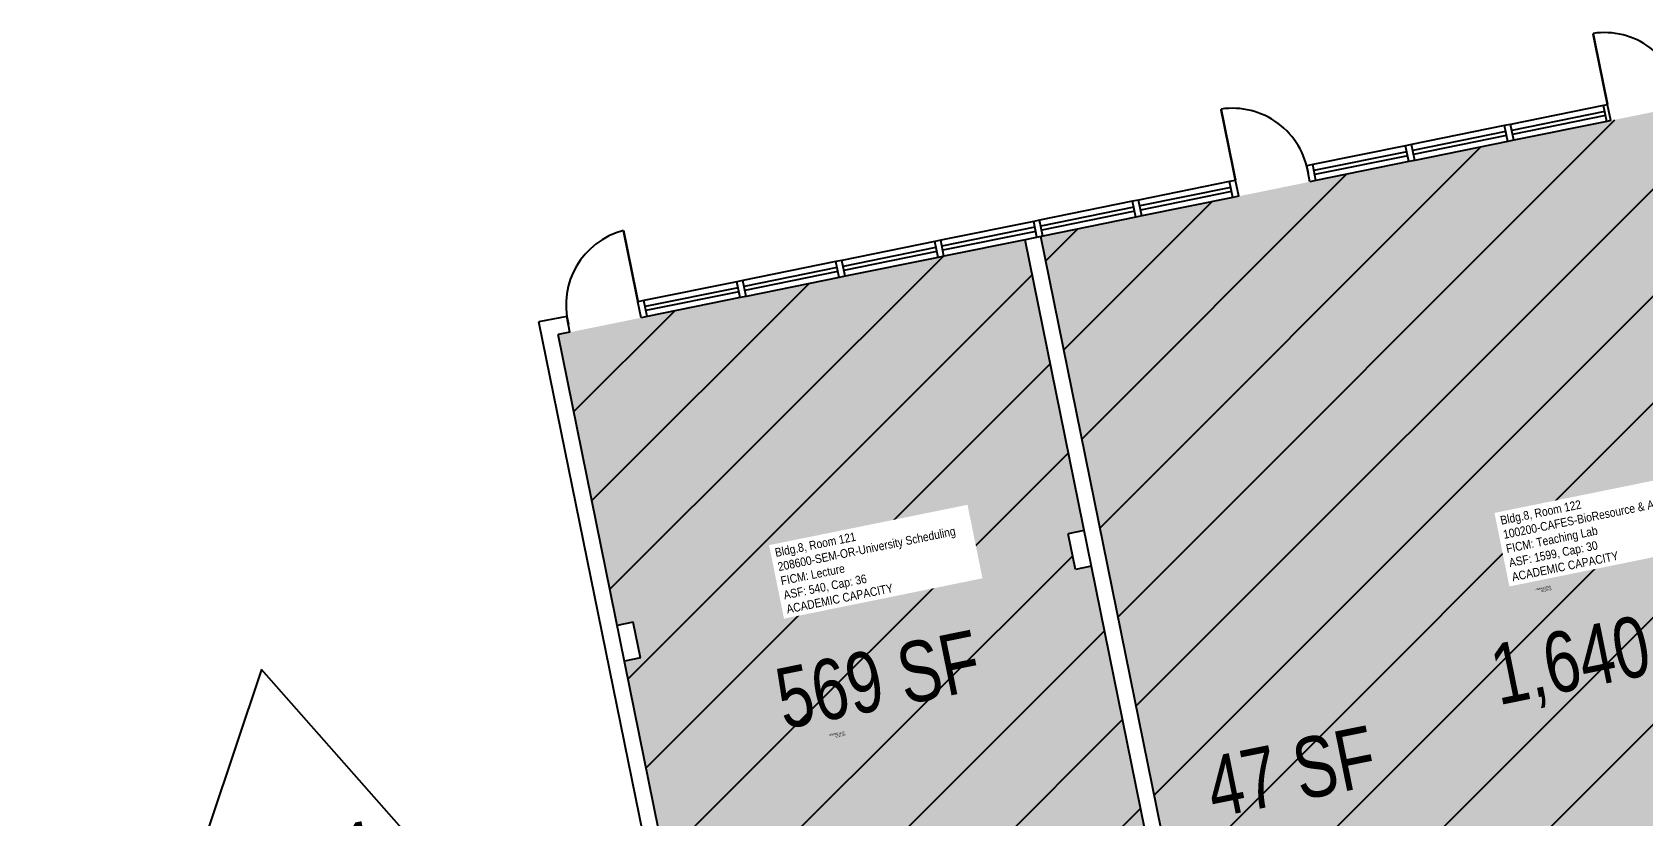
# Model space of a CAD drawing. Header units: inches. Extents: x 69208664 to 69211782, y 27684796 to 27686264.
# Drawn here: x 69210203 to 69211001, y 27685745 to 27686132 of the extents above; entities that cross this region are included whole.
import ezdxf
from ezdxf.enums import TextEntityAlignment as Align

# ---------------------------------------------------------------- set-up
doc = ezdxf.new("R2010")
doc.units = ezdxf.units.IN
doc.header["$MEASUREMENT"] = 0
doc.layers.get('0').update_dxf_attribs({"linetype": 'CONTINUOUS'})
for name, color, linetype in [('A-DOOR', 2, 'CONTINUOUS'), ('A-GLAZ', 1, 'CONTINUOUS'), ('A-IDEN-RNUM', 7, 'CONTINUOUS'), ('A-IDEN-SNUM', 4, 'CONTINUOUS'), ('A-IDEN-VNUM', 4, 'CONTINUOUS'), ('A-WALL', 5, 'CONTINUOUS'), ('AREA-TEXT', 3, 'CONTINUOUS'), ('Rooms-Capacity', 4, 'CONTINUOUS'), ('Rooms-Category-Color', 7, 'CONTINUOUS'), ('Rooms-College-Color', 7, 'CONTINUOUS'), ('Rooms-Department-Color', 7, 'CONTINUOUS'), ('Rooms-Division-Color', 7, 'CONTINUOUS'), ('Rooms-Information', 7, 'CONTINUOUS')]:
    doc.layers.add(name, color=color, linetype=linetype)
doc.layers.add('A-REV', color=1, linetype='CONTINUOUS', true_color=0xff0000)
doc.styles.add('Arial', font='arial.ttf')
doc.styles.add('CP_AREA', font='arial.ttf', dxfattribs={"height": 15})
doc.styles.add('CP_ROOMSNUMBER', font='arial.ttf', dxfattribs={"height": 1})
doc.styles.add('CP_ROOMVNUMBER', font='arial.ttf', dxfattribs={"width": 0.85, "height": 0.075})
pattern_1 = [(45, (0, 0), (-26.516504294, 26.516504294), [])]

# ---------------------------------------------------------------- blocks, each defined once
blk = doc.blocks.new('Space Revision')
at = {"layer": 'A-REV', "transparency": 16777216}
blk.add_lwpolyline([(0, 2.538), (-1.465, 0), (1.465, 0)], close=True, dxfattribs=at)
at = {"layer": 'A-REV', "transparency": 16777216, "insert": (0, -0.274), "char_height": 0.75, "attachment_point": 2, "line_spacing_factor": 0.65, "style": 'Arial'}
blk.add_mtext_dynamic_manual_height_columns('SPACE\\PSURVEY', width=1.2391, gutter_width=0.0182, heights=[0], dxfattribs=at)
at = {"layer": 'A-REV', "transparency": 16777216, "style": 'Arial', "width": 0.65}
blk.add_attdef('YEAR', text='', height=0.75, dxfattribs=at).set_placement((0, 0.646), align=Align.MIDDLE_CENTER)
at = {"layer": 'A-REV', "style": 'Arial', "flags": 1}
blk.add_attdef('UPDATES', text='', height=0.75, dxfattribs=at).set_placement((1.499, 1.084), align=Align.TOP_LEFT)

msp = doc.modelspace()

# ---------------------------------------------------------------- hatches: boundary and pattern name
at = {"layer": 'Rooms-Capacity'}
h = msp.add_hatch(dxfattribs=at)
h.set_pattern_fill('ANSI31', color=256, scale=300, style=0)
h.set_pattern_definition(pattern_1)
h.paths.add_polyline_path([(69211268.37, 27685640.17), (69211169.57, 27686126.19), (69211121.55, 27686116.43), (69211118.61, 27686115.83), (69211072.55, 27686106.47), (69211069.61, 27686105.87), (69211023.55, 27686096.51), (69210983.34, 27686088.33), (69210937.28, 27686078.97), (69210934.34, 27686078.37), (69210888.28, 27686069.01), (69210885.34, 27686068.41), (69210839.28, 27686059.04), (69210801.06, 27686051.27), (69210798.12, 27686050.68), (69210753.06, 27686041.52), (69210750.12, 27686040.92), (69210704.06, 27686031.55), (69210703.06, 27686031.35), (69210801.86, 27685545.33)])
h = msp.add_hatch(dxfattribs=at)
h.set_pattern_fill('ANSI31', color=256, scale=300, style=0)
h.set_pattern_definition(pattern_1)
h.paths.add_polyline_path([(69210764.94, 27685686.85), (69210762.75, 27685697.63), (69210754.87, 27685696.03), (69210751.28, 27685713.67), (69210759.16, 27685715.27), (69210728.08, 27685868.14), (69210720.2, 27685866.54), (69210716.62, 27685884.18), (69210724.5, 27685885.78), (69210695.23, 27686029.76), (69210655.06, 27686021.59), (69210652.12, 27686020.99), (69210606.05, 27686011.63), (69210603.11, 27686011.03), (69210557.05, 27686001.67), (69210554.11, 27686001.07), (69210508.05, 27685991.71), (69210505.11, 27685991.11), (69210463.95, 27685982.74), (69210493.22, 27685838.77), (69210501.1, 27685840.37), (69210504.69, 27685822.73), (69210496.81, 27685821.13), (69210527.89, 27685668.25), (69210535.77, 27685669.86), (69210539.35, 27685652.22), (69210531.47, 27685650.61), (69210533.66, 27685639.84)])
at = {"layer": 'Rooms-Category-Color', "true_color": 0xe3f498}
msp.add_hatch(color=61, dxfattribs=at).paths.add_polyline_path([(69211268.37, 27685640.17), (69211169.57, 27686126.19), (69211121.55, 27686116.43), (69211118.61, 27686115.83), (69211072.55, 27686106.47), (69211069.61, 27686105.87), (69211023.55, 27686096.51), (69210983.34, 27686088.33), (69210937.28, 27686078.97), (69210934.34, 27686078.37), (69210888.28, 27686069.01), (69210885.34, 27686068.41), (69210839.28, 27686059.04), (69210801.06, 27686051.27), (69210798.12, 27686050.68), (69210753.06, 27686041.52), (69210750.12, 27686040.92), (69210704.06, 27686031.55), (69210703.06, 27686031.35), (69210801.86, 27685545.33)])
at = {"layer": 'Rooms-Category-Color', "true_color": 0xffff64}
msp.add_hatch(color=51, dxfattribs=at).paths.add_polyline_path([(69210764.94, 27685686.85), (69210762.75, 27685697.63), (69210754.87, 27685696.03), (69210751.28, 27685713.67), (69210759.16, 27685715.27), (69210728.08, 27685868.14), (69210720.2, 27685866.54), (69210716.62, 27685884.18), (69210724.5, 27685885.78), (69210695.23, 27686029.76), (69210655.06, 27686021.59), (69210652.12, 27686020.99), (69210606.05, 27686011.63), (69210603.11, 27686011.03), (69210557.05, 27686001.67), (69210554.11, 27686001.07), (69210508.05, 27685991.71), (69210505.11, 27685991.11), (69210463.95, 27685982.74), (69210493.22, 27685838.77), (69210501.1, 27685840.37), (69210504.69, 27685822.73), (69210496.81, 27685821.13), (69210527.89, 27685668.25), (69210535.77, 27685669.86), (69210539.35, 27685652.22), (69210531.47, 27685650.61), (69210533.66, 27685639.84)])
at = {"layer": 'Rooms-College-Color', "true_color": 0xe3c5e1}
msp.add_hatch(color=254, dxfattribs=at).paths.add_polyline_path([(69211268.37, 27685640.17), (69211169.57, 27686126.19), (69211121.55, 27686116.43), (69211118.61, 27686115.83), (69211072.55, 27686106.47), (69211069.61, 27686105.87), (69211023.55, 27686096.51), (69210983.34, 27686088.33), (69210937.28, 27686078.97), (69210934.34, 27686078.37), (69210888.28, 27686069.01), (69210885.34, 27686068.41), (69210839.28, 27686059.04), (69210801.06, 27686051.27), (69210798.12, 27686050.68), (69210753.06, 27686041.52), (69210750.12, 27686040.92), (69210704.06, 27686031.55), (69210703.06, 27686031.35), (69210801.86, 27685545.33)])
at = {"layer": 'Rooms-College-Color', "true_color": 0xffff64}
msp.add_hatch(color=51, dxfattribs=at).paths.add_polyline_path([(69210764.94, 27685686.85), (69210762.75, 27685697.63), (69210754.87, 27685696.03), (69210751.28, 27685713.67), (69210759.16, 27685715.27), (69210728.08, 27685868.14), (69210720.2, 27685866.54), (69210716.62, 27685884.18), (69210724.5, 27685885.78), (69210695.23, 27686029.76), (69210655.06, 27686021.59), (69210652.12, 27686020.99), (69210606.05, 27686011.63), (69210603.11, 27686011.03), (69210557.05, 27686001.67), (69210554.11, 27686001.07), (69210508.05, 27685991.71), (69210505.11, 27685991.11), (69210463.95, 27685982.74), (69210493.22, 27685838.77), (69210501.1, 27685840.37), (69210504.69, 27685822.73), (69210496.81, 27685821.13), (69210527.89, 27685668.25), (69210535.77, 27685669.86), (69210539.35, 27685652.22), (69210531.47, 27685650.61), (69210533.66, 27685639.84)])
at = {"layer": 'Rooms-Department-Color', "true_color": 0xe3c5e1}
msp.add_hatch(color=254, dxfattribs=at).paths.add_polyline_path([(69211268.37, 27685640.17), (69211169.57, 27686126.19), (69211121.55, 27686116.43), (69211118.61, 27686115.83), (69211072.55, 27686106.47), (69211069.61, 27686105.87), (69211023.55, 27686096.51), (69210983.34, 27686088.33), (69210937.28, 27686078.97), (69210934.34, 27686078.37), (69210888.28, 27686069.01), (69210885.34, 27686068.41), (69210839.28, 27686059.04), (69210801.06, 27686051.27), (69210798.12, 27686050.68), (69210753.06, 27686041.52), (69210750.12, 27686040.92), (69210704.06, 27686031.55), (69210703.06, 27686031.35), (69210801.86, 27685545.33)])
at = {"layer": 'Rooms-Department-Color', "true_color": 0x003fff}
msp.add_hatch(color=160, dxfattribs=at).paths.add_polyline_path([(69210764.94, 27685686.85), (69210762.75, 27685697.63), (69210754.87, 27685696.03), (69210751.28, 27685713.67), (69210759.16, 27685715.27), (69210728.08, 27685868.14), (69210720.2, 27685866.54), (69210716.62, 27685884.18), (69210724.5, 27685885.78), (69210695.23, 27686029.76), (69210655.06, 27686021.59), (69210652.12, 27686020.99), (69210606.05, 27686011.63), (69210603.11, 27686011.03), (69210557.05, 27686001.67), (69210554.11, 27686001.07), (69210508.05, 27685991.71), (69210505.11, 27685991.11), (69210463.95, 27685982.74), (69210493.22, 27685838.77), (69210501.1, 27685840.37), (69210504.69, 27685822.73), (69210496.81, 27685821.13), (69210527.89, 27685668.25), (69210535.77, 27685669.86), (69210539.35, 27685652.22), (69210531.47, 27685650.61), (69210533.66, 27685639.84)])
at = {"layer": 'Rooms-Division-Color', "true_color": 0xe3c5e1}
msp.add_hatch(color=254, dxfattribs=at).paths.add_polyline_path([(69211268.37, 27685640.17), (69211169.57, 27686126.19), (69211121.55, 27686116.43), (69211118.61, 27686115.83), (69211072.55, 27686106.47), (69211069.61, 27686105.87), (69211023.55, 27686096.51), (69210983.34, 27686088.33), (69210937.28, 27686078.97), (69210934.34, 27686078.37), (69210888.28, 27686069.01), (69210885.34, 27686068.41), (69210839.28, 27686059.04), (69210801.06, 27686051.27), (69210798.12, 27686050.68), (69210753.06, 27686041.52), (69210750.12, 27686040.92), (69210704.06, 27686031.55), (69210703.06, 27686031.35), (69210801.86, 27685545.33)])
at = {"layer": 'Rooms-Division-Color', "true_color": 0x003fff}
msp.add_hatch(color=160, dxfattribs=at).paths.add_polyline_path([(69210764.94, 27685686.85), (69210762.75, 27685697.63), (69210754.87, 27685696.03), (69210751.28, 27685713.67), (69210759.16, 27685715.27), (69210728.08, 27685868.14), (69210720.2, 27685866.54), (69210716.62, 27685884.18), (69210724.5, 27685885.78), (69210695.23, 27686029.76), (69210655.06, 27686021.59), (69210652.12, 27686020.99), (69210606.05, 27686011.63), (69210603.11, 27686011.03), (69210557.05, 27686001.67), (69210554.11, 27686001.07), (69210508.05, 27685991.71), (69210505.11, 27685991.11), (69210463.95, 27685982.74), (69210493.22, 27685838.77), (69210501.1, 27685840.37), (69210504.69, 27685822.73), (69210496.81, 27685821.13), (69210527.89, 27685668.25), (69210535.77, 27685669.86), (69210539.35, 27685652.22), (69210531.47, 27685650.61), (69210533.66, 27685639.84)])

# ---------------------------------------------------------------- linework, layer by layer
at = {"layer": 'A-DOOR', "const_width": 1.2}
for points in [[(69210983.73, 27686096.61), (69210976.56, 27686131.89)], [(69210799.46, 27686059.15), (69210792.29, 27686094.43)], [(69210503.51, 27685998.99), (69210496.34, 27686034.27)]]:
    msp.add_lwpolyline(points, dxfattribs=at)
at = {"layer": 'A-DOOR'}
for centre, start, end in [((69210982.16, 27686094.24), 8.46447, 98.46447), ((69210797.89, 27686056.78), 8.46447, 98.46447), ((69210505.88, 27685997.42), 104.51853, 194.51853)]:
    msp.add_arc(centre, 38.06, start, end, dxfattribs=at)
at = {"layer": 'A-GLAZ'}
for p, q in [((69210981.74, 27686096.21), (69210935.68, 27686086.85)), ((69210932.74, 27686086.25), (69210886.68, 27686076.88)), ((69210982.34, 27686093.27), (69210936.28, 27686083.91)), ((69210982.75, 27686091.27), (69210936.68, 27686081.91)), ((69210983.34, 27686088.33), (69210937.28, 27686078.97)), ((69210933.34, 27686083.31), (69210887.28, 27686073.94)), ((69210933.74, 27686081.31), (69210887.68, 27686071.95)), ((69210934.34, 27686078.37), (69210888.28, 27686069.01)), ((69210883.74, 27686076.29), (69210837.68, 27686066.92)), ((69210884.34, 27686073.35), (69210838.27, 27686063.98)), ((69210884.74, 27686071.35), (69210838.68, 27686061.98)), ((69210835.37, 27686063.39), (69210835.33, 27686063.38)), ((69210885.34, 27686068.41), (69210839.28, 27686059.04)), ((69210796.52, 27686058.56), (69210751.46, 27686049.39)), ((69210797.12, 27686055.62), (69210752.05, 27686046.45)), ((69210748.52, 27686048.8), (69210702.45, 27686039.43)), ((69210749.11, 27686045.86), (69210703.05, 27686036.49)), ((69210797.52, 27686053.62), (69210752.46, 27686044.46)), ((69210798.12, 27686050.68), (69210753.06, 27686041.52)), ((69210699.52, 27686038.83), (69210653.45, 27686029.47)), ((69210749.52, 27686043.86), (69210703.46, 27686034.49)), ((69210750.12, 27686040.92), (69210704.06, 27686031.55)), ((69210700.11, 27686035.89), (69210654.05, 27686026.53)), ((69210700.52, 27686033.9), (69210654.46, 27686024.53)), ((69210650.51, 27686028.87), (69210604.45, 27686019.51)), ((69210651.11, 27686025.93), (69210605.05, 27686016.57)), ((69210651.52, 27686023.93), (69210605.46, 27686014.57)), ((69210695.23, 27686029.76), (69210655.06, 27686021.59)), ((69210601.51, 27686018.91), (69210555.45, 27686009.55)), ((69210602.11, 27686015.97), (69210556.05, 27686006.61)), ((69210602.52, 27686013.97), (69210556.45, 27686004.61)), ((69210652.12, 27686020.99), (69210606.05, 27686011.63)), ((69210552.51, 27686008.95), (69210506.45, 27685999.58)), ((69210553.11, 27686006.01), (69210507.05, 27685996.64)), ((69210603.11, 27686011.03), (69210557.05, 27686001.67)), ((69210553.51, 27686004.01), (69210507.45, 27685994.65)), ((69210554.11, 27686001.07), (69210508.05, 27685991.71))]:
    msp.add_line(p, q, dxfattribs=at)
at = {"layer": 'A-WALL'}
for p, q in [((69210983.73, 27686096.61), (69210981.74, 27686096.21)), ((69210983.34, 27686088.33), (69210981.74, 27686096.21)), ((69210985.33, 27686088.74), (69210983.73, 27686096.61)), ((69210935.68, 27686086.85), (69210932.74, 27686086.25)), ((69210934.34, 27686078.37), (69210932.74, 27686086.25)), ((69210937.28, 27686078.97), (69210935.68, 27686086.85)), ((69210985.33, 27686088.74), (69210983.34, 27686088.33)), ((69210937.28, 27686078.97), (69210934.34, 27686078.37)), ((69210886.68, 27686076.88), (69210883.74, 27686076.29)), ((69210885.34, 27686068.41), (69210883.74, 27686076.29)), ((69210888.28, 27686069.01), (69210886.68, 27686076.88)), ((69210837.68, 27686066.92), (69210834.74, 27686066.32)), ((69210836.34, 27686058.45), (69210834.74, 27686066.32)), ((69210839.28, 27686059.04), (69210837.68, 27686066.92)), ((69210888.28, 27686069.01), (69210885.34, 27686068.41)), ((69210799.46, 27686059.15), (69210796.52, 27686058.56)), ((69210798.12, 27686050.68), (69210796.52, 27686058.56)), ((69210801.06, 27686051.27), (69210799.46, 27686059.15)), ((69210839.28, 27686059.04), (69210836.34, 27686058.45)), ((69210751.46, 27686049.39), (69210748.52, 27686048.8)), ((69210750.12, 27686040.92), (69210748.52, 27686048.8)), ((69210753.06, 27686041.52), (69210751.46, 27686049.39)), ((69210801.06, 27686051.27), (69210798.12, 27686050.68)), ((69210702.45, 27686039.43), (69210699.52, 27686038.83)), ((69210701.12, 27686030.96), (69210699.52, 27686038.83)), ((69210704.06, 27686031.55), (69210702.45, 27686039.43)), ((69210753.06, 27686041.52), (69210750.12, 27686040.92)), ((69210704.06, 27686031.55), (69210695.23, 27686029.76)), ((69210793.5, 27685586.49), (69210703.06, 27686031.35)), ((69210653.45, 27686029.47), (69210650.51, 27686028.87)), ((69210652.12, 27686020.99), (69210650.51, 27686028.87)), ((69210655.06, 27686021.59), (69210653.45, 27686029.47)), ((69210785.66, 27685584.9), (69210695.23, 27686029.76)), ((69210604.45, 27686019.51), (69210601.51, 27686018.91)), ((69210603.11, 27686011.03), (69210601.51, 27686018.91)), ((69210606.05, 27686011.63), (69210604.45, 27686019.51)), ((69210655.06, 27686021.59), (69210652.12, 27686020.99)), ((69210555.45, 27686009.55), (69210552.51, 27686008.95)), ((69210554.11, 27686001.07), (69210552.51, 27686008.95)), ((69210557.05, 27686001.67), (69210555.45, 27686009.55)), ((69210606.05, 27686011.63), (69210603.11, 27686011.03)), ((69210506.45, 27685999.58), (69210503.51, 27685998.99)), ((69210505.11, 27685991.11), (69210503.51, 27685998.99)), ((69210508.05, 27685991.71), (69210506.45, 27685999.58)), ((69210557.05, 27686001.67), (69210554.11, 27686001.07)), ((69210468.23, 27685991.81), (69210454.47, 27685989.02)), ((69210469.83, 27685983.94), (69210468.23, 27685991.81)), ((69210508.05, 27685991.71), (69210505.11, 27685991.11)), ((69210542.14, 27685557.8), (69210454.47, 27685989.02)), ((69210469.83, 27685983.94), (69210463.95, 27685982.74)), ((69210551.62, 27685551.52), (69210463.95, 27685982.74)), ((69210724.5, 27685885.78), (69210716.62, 27685884.18)), ((69210720.2, 27685866.54), (69210716.62, 27685884.18)), ((69210728.08, 27685868.14), (69210720.2, 27685866.54)), ((69210501.1, 27685840.37), (69210493.22, 27685838.77)), ((69210504.69, 27685822.73), (69210501.1, 27685840.37)), ((69210504.69, 27685822.73), (69210496.81, 27685821.13))]:
    msp.add_line(p, q, dxfattribs=at)

# ---------------------------------------------------------------- block references
at = {"xscale": 55, "yscale": 55, "zscale": 55, "rotation": 11.49}
msp.add_blockref('Space Revision', (69210344.8, 27685680.11), dxfattribs=at).add_auto_attribs({'YEAR': '2021'})

# ---------------------------------------------------------------- texts
at = {"layer": 'A-IDEN-RNUM', "style": 'CP_ROOMSNUMBER', "width": 0.85}
for s, p in [('0122-00', (69210951.15, 27685855.29)), ('0121-00', (69210601.51, 27685783.18))]:
    msp.add_text(s, height=1, rotation=11.4915, dxfattribs=at).set_placement(p)
at = {"layer": 'A-IDEN-SNUM', "style": 'CP_ROOMSNUMBER', "width": 0.85}
for s, p in [('0080012200', (69210948.13, 27685856.02)), ('0080012100', (69210598.49, 27685783.92))]:
    msp.add_text(s, height=1, rotation=11.4915, dxfattribs=at).set_placement(p)
at = {"layer": 'A-IDEN-VNUM', "style": 'CP_ROOMVNUMBER', "width": 0.85}
for s, p in [('122', (69210936.82, 27685860.54)), ('121', (69210577.53, 27685844.58))]:
    msp.add_text(s, height=30, rotation=11.4915, dxfattribs=at).set_placement(p)
at = {"layer": 'AREA-TEXT', "style": 'CP_AREA', "width": 0.75}
for s, p in [('1,640 SF', (69210989.27, 27685826.6)), ('569 SF', (69210622.44, 27685812.08)), ('47 SF', (69210826.97, 27685766.48))]:
    msp.add_text(s, height=30, rotation=11.4915, dxfattribs=at).set_placement(p, align=Align.MIDDLE_CENTER)

# ---------------------------------------------------------------- next in the draw order: texts
at = {"layer": 'Rooms-Information', "char_height": 4.28571, "width": 96, "attachment_point": 7, "rotation": 11.4915, "style": 'CP_ROOMVNUMBER', "bg_fill": 3, "box_fill_scale": 1.5, "bg_fill_color": 256, "bg_fill_true_color": 13158600, "bg_fill_transparency": 0}
for s, insert in [('Bldg.8, Room 122^M^J100200-CAFES-BioResource & AgEngr^M^JFICM: Teaching Lab^M^JASF: 1599, Cap: 30^M^JACADEMIC CAPACITY', (69210936.82, 27685860.54)), ('Bldg.8, Room 121^M^J208600-SEM-OR-University Scheduling^M^JFICM: Lecture^M^JASF: 540, Cap: 36^M^JACADEMIC CAPACITY', (69210577.53, 27685844.58))]:
    msp.add_mtext(s, dxfattribs=dict(at, insert=insert))

doc.saveas('drawing.dxf')
